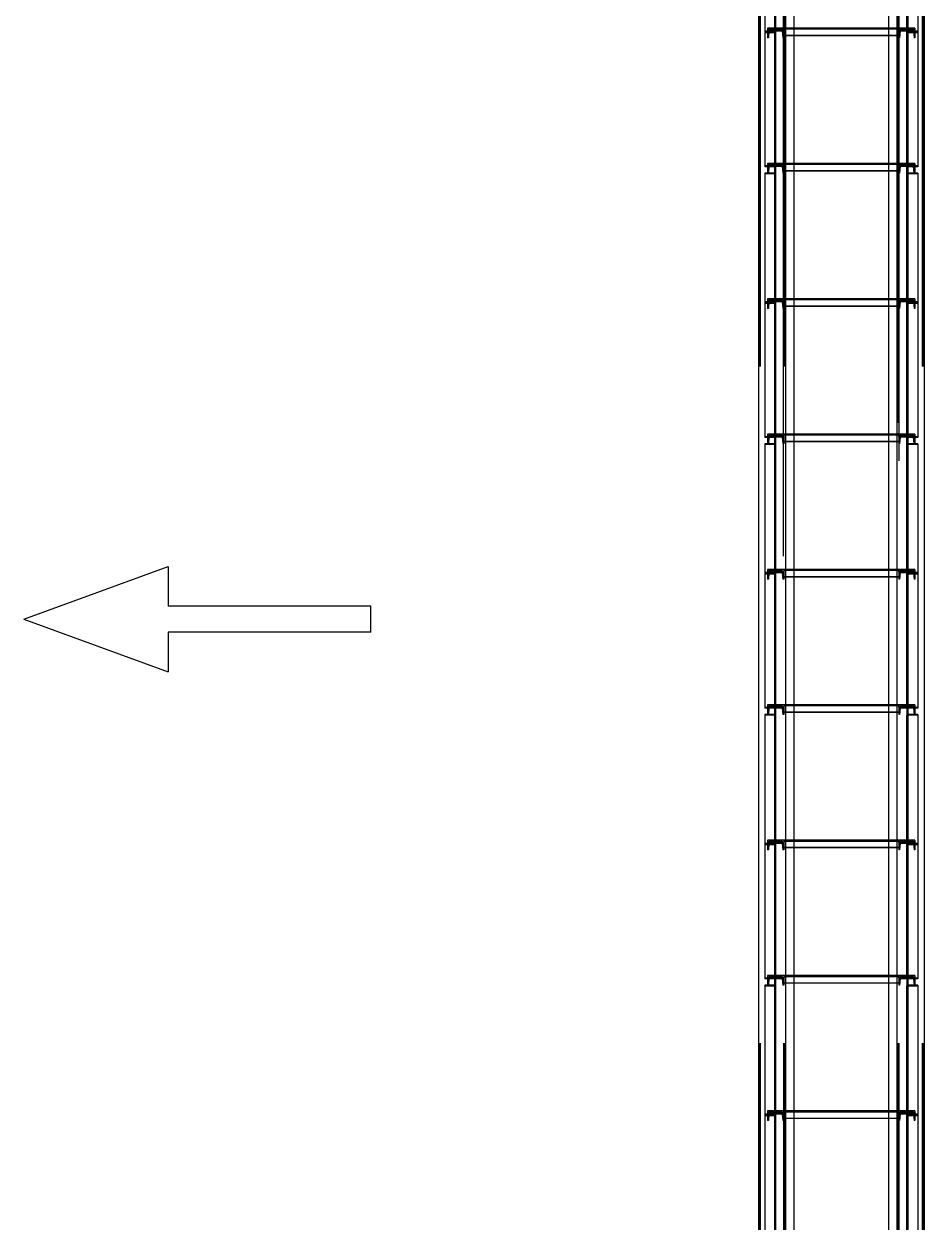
# Model space of a CAD drawing. Header units: millimetres. Extents: x 150209.93 to 150215.05, y 136675.65 to 136679.93.
# Drawn here: x 150210.6229 to 150210.7559, y 136677.5684 to 136677.7454 of the extents above; entities that cross this region are included whole.
import ezdxf

# ---------------------------------------------------------------- set-up
doc = ezdxf.new("R2010")
doc.units = ezdxf.units.MM
doc.header["$LTSCALE"] = 0.25
for name, pattern in [('XKITLINE00', [0]), ('XKITLINE02', [4, 2, -2]), ('XKITLINE03', [6, 3, -1, 1, -1])]:
    doc.linetypes.add(name, pattern=pattern)

# ---------------------------------------------------------------- blocks, each defined once
blk = doc.blocks.new('çatıı')
at = {"color": 116, "linetype": 'XKITLINE02', "true_color": 0x136734}
for p, q in [((9015.93, 10820.27), (9015.93, 9210.38)), ((9016.78, 10820.27), (9016.78, 9176.95)), ((9017.31, 10820.27), (9017.31, 9176.75)), ((9034.55, 10820.27), (9034.54, 9176.75)), ((9034.61, 10820.27), (9034.61, 9179.98)), ((9035.08, 10820.27), (9035.08, 9176.95)), ((9035.46, 10820.25), (9035.46, 9180)), ((9118.31, 10820.27), (9118.31, 9223.34)), ((9119.16, 10820.27), (9119.16, 9176.95)), ((9119.69, 10820.27), (9119.69, 9176.75)), ((9136.93, 10820.27), (9136.92, 9176.75)), ((9137.46, 10820.27), (9137.46, 9176.95)), ((9118.76, 10778.74), (9118.76, 9180)), ((9042.11, 10759.48), (9042.11, 9180.26)), ((9112.11, 10750.57), (9112.11, 9180.26)), ((9119.61, 10750.57), (9119.61, 9179.98)), ((9027.83, 10668.51), (9027.83, 10568)), ((9028.63, 10668.51), (9028.63, 10567.41)), ((9125.61, 10668.51), (9125.61, 10568.67)), ((9126.41, 10668.51), (9126.41, 10568)), ((9020.63, 10663.19), (9020.63, 10567.41)), ((9133.61, 10663.19), (9133.61, 10567.41)), ((9027.83, 10568), (9020.63, 10568)), ((9028.63, 10567.41), (9020.63, 10567.41)), ((9020.63, 10567.41), (9020.63, 10566.84)), ((9028.63, 10567.41), (9020.63, 10567.41)), ((9020.63, 10567.41), (9020.63, 10467.87)), ((9027.83, 10566.84), (9020.63, 10566.84)), ((9022.63, 10570.34), (9022.63, 10564.84)), ((9034.63, 10570.34), (9022.63, 10570.34)), ((9022.63, 10570.34), (9022.63, 10568.67)), ((9022.63, 10568.67), (9022.63, 10563.17)), ((9034.63, 10568.67), (9022.63, 10568.67)), ((9023.69, 10569.64), (9023.31, 10564.84)), ((9023.69, 10567.97), (9023.31, 10563.17)), ((9033.57, 10569.64), (9023.69, 10569.64)), ((9023.69, 10569.64), (9023.69, 10567.97)), ((9033.57, 10567.97), (9023.69, 10567.97)), ((9027.83, 10566.84), (9027.83, 10561.69)), ((9027.83, 10566.84), (9027.83, 10462.72)), ((9028.63, 10567.41), (9028.63, 10561.69)), ((9028.63, 10567.41), (9028.63, 10462.72)), ((9033.57, 10569.64), (9033.95, 10564.84)), ((9033.57, 10569.64), (9033.57, 10567.97)), ((9033.57, 10567.97), (9033.95, 10563.17)), ((9034.63, 10570.34), (9034.63, 10564.84)), ((9034.63, 10570.34), (9034.63, 10568.67)), ((9034.63, 10570.34), (9034.63, 10564.66)), ((9042.11, 10570.34), (9034.63, 10570.34)), ((9042.11, 10570.16), (9034.63, 10570.16)), ((9119.61, 10569.62), (9034.63, 10569.62)), ((9119.61, 10569.47), (9034.63, 10569.47)), ((9034.63, 10568.67), (9034.63, 10563.17)), ((9119.61, 10570.34), (9112.11, 10570.34)), ((9119.61, 10570.16), (9112.11, 10570.16)), ((9119.61, 10570.34), (9119.61, 10568.67)), ((9119.61, 10570.34), (9119.61, 10564.84)), ((9131.61, 10570.34), (9119.61, 10570.34)), ((9119.61, 10570.34), (9119.61, 10564.66)), ((9119.61, 10568.67), (9119.61, 10563.17)), ((9131.61, 10568.67), (9119.61, 10568.67)), ((9120.67, 10569.64), (9120.29, 10564.84)), ((9120.67, 10567.97), (9120.29, 10563.17)), ((9120.67, 10569.64), (9120.67, 10567.97)), ((9130.55, 10569.64), (9120.67, 10569.64)), ((9130.55, 10567.97), (9120.67, 10567.97)), ((9125.61, 10573.31), (9125.61, 10567.41)), ((9126.41, 10573.31), (9125.61, 10573.31)), ((9133.61, 10567.41), (9125.61, 10567.41)), ((9125.61, 10567.41), (9125.61, 10462.72)), ((9133.61, 10567.41), (9125.61, 10567.41)), ((9126.41, 10573.31), (9126.41, 10568)), ((9133.61, 10568), (9126.41, 10568)), ((9126.41, 10566.84), (9126.41, 10462.72)), ((9133.61, 10566.84), (9126.41, 10566.84)), ((9130.55, 10569.64), (9130.55, 10567.97)), ((9130.55, 10569.64), (9130.93, 10564.84)), ((9130.55, 10567.97), (9130.93, 10563.17)), ((9131.61, 10570.34), (9131.61, 10568.67)), ((9131.61, 10570.34), (9131.61, 10564.84)), ((9131.61, 10568.67), (9131.61, 10563.17)), ((9133.61, 10568), (9133.61, 10567.41)), ((9133.61, 10567.41), (9133.61, 10467.87)), ((9023.31, 10564.84), (9022.63, 10564.84)), ((9022.63, 10564.84), (9022.63, 10563.17)), ((9023.31, 10563.17), (9022.63, 10563.17)), ((9023.31, 10564.84), (9023.31, 10563.17)), ((9028.63, 10561.69), (9027.83, 10561.69)), ((9034.63, 10564.84), (9033.95, 10564.84)), ((9033.95, 10564.84), (9033.95, 10563.17)), ((9034.63, 10563.17), (9033.95, 10563.17)), ((9034.63, 10564.84), (9034.63, 10563.17)), ((9119.61, 10564.84), (9034.63, 10564.84)), ((9119.61, 10564.83), (9034.63, 10564.83)), ((9119.61, 10564.67), (9034.63, 10564.67)), ((9042.11, 10564.66), (9034.63, 10564.66)), ((9119.61, 10564.66), (9112.11, 10564.66)), ((9119.61, 10564.84), (9119.61, 10563.17)), ((9120.29, 10564.84), (9119.61, 10564.84)), ((9120.29, 10563.17), (9119.61, 10563.17)), ((9120.29, 10564.84), (9120.29, 10563.17)), ((9126.41, 10561.69), (9125.61, 10561.69)), ((9130.93, 10564.84), (9130.93, 10563.17)), ((9131.61, 10564.84), (9130.93, 10564.84)), ((9131.61, 10563.17), (9130.93, 10563.17)), ((9131.61, 10564.84), (9131.61, 10563.17)), ((9022.63, 10470.35), (9022.63, 10464.85)), ((9034.63, 10470.35), (9022.63, 10470.35)), ((9022.63, 10470.35), (9022.63, 10468.68)), ((9023.69, 10469.65), (9023.31, 10464.85)), ((9033.57, 10469.65), (9023.69, 10469.65)), ((9023.69, 10469.65), (9023.69, 10467.98)), ((9033.57, 10469.65), (9033.95, 10464.85)), ((9033.57, 10469.65), (9033.57, 10467.98)), ((9034.63, 10470.35), (9034.63, 10464.85)), ((9034.63, 10470.35), (9034.63, 10468.68)), ((9034.63, 10470.35), (9034.63, 10464.67)), ((9042.11, 10470.35), (9034.63, 10470.35)), ((9042.11, 10470.17), (9034.63, 10470.17)), ((9119.61, 10469.63), (9034.63, 10469.63)), ((9119.61, 10469.48), (9034.63, 10469.48)), ((9119.61, 10470.35), (9112.11, 10470.35)), ((9119.61, 10470.17), (9112.11, 10470.17)), ((9119.61, 10470.35), (9119.61, 10468.68)), ((9119.61, 10470.35), (9119.61, 10464.85)), ((9131.61, 10470.35), (9119.61, 10470.35)), ((9119.61, 10470.35), (9119.61, 10464.67)), ((9120.67, 10469.65), (9120.29, 10464.85)), ((9120.67, 10469.65), (9120.67, 10467.98)), ((9130.55, 10469.65), (9120.67, 10469.65)), ((9130.55, 10469.65), (9130.55, 10467.98)), ((9130.55, 10469.65), (9130.93, 10464.85)), ((9131.61, 10470.35), (9131.61, 10468.68)), ((9131.61, 10470.35), (9131.61, 10464.85)), ((9028.63, 10468.44), (9020.63, 10468.44)), ((9027.83, 10467.87), (9020.63, 10467.87)), ((9027.83, 10463.22), (9020.63, 10463.22)), ((9020.63, 10463.22), (9020.63, 10462.63)), ((9020.63, 10463.22), (9020.63, 10367.43)), ((9028.63, 10462.63), (9020.63, 10462.63)), ((9022.63, 10468.68), (9022.63, 10463.18)), ((9034.63, 10468.68), (9022.63, 10468.68)), ((9023.31, 10464.85), (9022.63, 10464.85)), ((9022.63, 10464.85), (9022.63, 10463.18)), ((9023.31, 10463.18), (9022.63, 10463.18)), ((9023.69, 10467.98), (9023.31, 10463.18)), ((9023.31, 10464.85), (9023.31, 10463.18)), ((9033.57, 10467.98), (9023.69, 10467.98)), ((9028.63, 10468.53), (9027.83, 10468.53)), ((9027.83, 10468.53), (9027.83, 10463.22)), ((9027.83, 10468.53), (9027.83, 10368.02)), ((9028.63, 10462.72), (9027.83, 10462.72)), ((9028.63, 10468.53), (9028.63, 10462.63)), ((9028.63, 10468.53), (9028.63, 10367.43)), ((9033.57, 10467.98), (9033.95, 10463.18)), ((9034.63, 10464.85), (9033.95, 10464.85)), ((9033.95, 10464.85), (9033.95, 10463.18)), ((9034.63, 10463.18), (9033.95, 10463.18)), ((9034.63, 10468.68), (9034.63, 10463.18)), ((9034.63, 10464.85), (9034.63, 10463.18)), ((9119.61, 10464.85), (9034.63, 10464.85)), ((9119.61, 10464.84), (9034.63, 10464.84)), ((9119.61, 10464.68), (9034.63, 10464.68)), ((9042.11, 10464.67), (9034.63, 10464.67)), ((9119.61, 10464.67), (9112.11, 10464.67)), ((9119.61, 10468.68), (9119.61, 10463.18)), ((9131.61, 10468.68), (9119.61, 10468.68)), ((9119.61, 10464.85), (9119.61, 10463.18)), ((9120.29, 10464.85), (9119.61, 10464.85)), ((9120.29, 10463.18), (9119.61, 10463.18)), ((9120.67, 10467.98), (9120.29, 10463.18)), ((9120.29, 10464.85), (9120.29, 10463.18)), ((9130.55, 10467.98), (9120.67, 10467.98)), ((9125.61, 10468.53), (9125.61, 10368.69)), ((9126.41, 10468.53), (9125.61, 10468.53)), ((9125.61, 10468.44), (9125.61, 10462.72)), ((9133.61, 10468.44), (9125.61, 10468.44)), ((9126.41, 10462.72), (9125.61, 10462.72)), ((9133.61, 10462.63), (9125.61, 10462.63)), ((9126.41, 10468.53), (9126.41, 10368.02)), ((9126.41, 10467.87), (9126.41, 10462.72)), ((9133.61, 10467.87), (9126.41, 10467.87)), ((9133.61, 10463.22), (9126.41, 10463.22)), ((9130.93, 10463.18), (9130.55, 10467.98)), ((9130.93, 10464.85), (9130.93, 10463.18)), ((9131.61, 10464.85), (9130.93, 10464.85)), ((9131.61, 10463.18), (9130.93, 10463.18)), ((9131.61, 10468.68), (9131.61, 10463.18)), ((9131.61, 10464.85), (9131.61, 10463.18)), ((9133.61, 10468.44), (9133.61, 10467.87)), ((9133.61, 10463.22), (9133.61, 10367.43)), ((9028.63, 10373.34), (9027.83, 10373.34)), ((9125.61, 10373.34), (9125.61, 10367.43)), ((9126.41, 10373.34), (9125.61, 10373.34)), ((9126.41, 10373.34), (9126.41, 10368.02)), ((9027.83, 10368.02), (9020.63, 10368.02)), ((9020.63, 10367.43), (9020.63, 10366.86)), ((9028.63, 10367.43), (9020.63, 10367.43)), ((9020.63, 10367.43), (9020.63, 10267.89)), ((9028.63, 10367.43), (9020.63, 10367.43)), ((9027.83, 10366.86), (9020.63, 10366.86)), ((9022.63, 10370.36), (9022.63, 10364.86)), ((9034.63, 10370.36), (9022.63, 10370.36)), ((9022.63, 10370.36), (9022.63, 10368.69)), ((9022.63, 10368.69), (9022.63, 10363.19)), ((9034.63, 10368.69), (9022.63, 10368.69)), ((9023.31, 10364.86), (9022.63, 10364.86)), ((9022.63, 10364.86), (9022.63, 10363.19)), ((9023.31, 10363.19), (9022.63, 10363.19)), ((9023.69, 10369.66), (9023.31, 10364.86)), ((9023.69, 10367.99), (9023.31, 10363.19)), ((9023.31, 10364.86), (9023.31, 10363.19)), ((9033.57, 10369.66), (9023.69, 10369.66)), ((9023.69, 10369.66), (9023.69, 10367.99)), ((9033.57, 10367.99), (9023.69, 10367.99)), ((9027.83, 10366.86), (9027.83, 10361.71)), ((9027.83, 10366.86), (9027.83, 10262.74)), ((9028.63, 10367.43), (9028.63, 10361.71)), ((9028.63, 10367.43), (9028.63, 10262.74)), ((9033.57, 10369.66), (9033.95, 10364.86)), ((9033.57, 10369.66), (9033.57, 10367.99)), ((9033.57, 10367.99), (9033.95, 10363.19)), ((9034.63, 10364.86), (9033.95, 10364.86)), ((9033.95, 10364.86), (9033.95, 10363.19)), ((9034.63, 10363.19), (9033.95, 10363.19)), ((9034.63, 10370.36), (9034.63, 10364.68)), ((9042.11, 10370.36), (9034.63, 10370.36)), ((9034.63, 10370.36), (9034.63, 10364.86)), ((9034.63, 10370.36), (9034.63, 10368.69)), ((9042.11, 10370.18), (9034.63, 10370.18)), ((9119.61, 10369.64), (9034.63, 10369.64)), ((9119.61, 10369.5), (9034.63, 10369.5)), ((9034.63, 10368.69), (9034.63, 10363.19)), ((9119.61, 10364.86), (9034.63, 10364.86)), ((9034.63, 10364.86), (9034.63, 10363.19)), ((9119.61, 10364.85), (9034.63, 10364.85)), ((9119.61, 10364.69), (9034.63, 10364.69)), ((9042.11, 10364.68), (9034.63, 10364.68)), ((9119.61, 10370.36), (9112.11, 10370.36)), ((9119.61, 10370.18), (9112.11, 10370.18)), ((9119.61, 10364.68), (9112.11, 10364.68)), ((9119.61, 10370.36), (9119.61, 10368.69)), ((9119.61, 10370.36), (9119.61, 10364.86)), ((9131.61, 10370.36), (9119.61, 10370.36)), ((9119.61, 10370.36), (9119.61, 10364.68)), ((9119.61, 10368.69), (9119.61, 10363.19)), ((9131.61, 10368.69), (9119.61, 10368.69)), ((9119.61, 10364.86), (9119.61, 10363.19)), ((9120.29, 10364.86), (9119.61, 10364.86)), ((9120.29, 10363.19), (9119.61, 10363.19)), ((9120.67, 10369.66), (9120.29, 10364.86)), ((9120.67, 10367.99), (9120.29, 10363.19)), ((9120.29, 10364.86), (9120.29, 10363.19)), ((9120.67, 10369.66), (9120.67, 10367.99)), ((9130.55, 10369.66), (9120.67, 10369.66)), ((9130.55, 10367.99), (9120.67, 10367.99)), ((9133.61, 10367.43), (9125.61, 10367.43)), ((9125.61, 10367.43), (9125.61, 10262.74)), ((9133.61, 10367.43), (9125.61, 10367.43)), ((9133.61, 10368.02), (9126.41, 10368.02)), ((9126.41, 10366.86), (9126.41, 10262.74)), ((9133.61, 10366.86), (9126.41, 10366.86)), ((9130.55, 10369.66), (9130.55, 10367.99)), ((9130.55, 10369.66), (9130.93, 10364.86)), ((9130.55, 10367.99), (9130.93, 10363.19)), ((9130.93, 10364.86), (9130.93, 10363.19)), ((9131.61, 10364.86), (9130.93, 10364.86)), ((9131.61, 10363.19), (9130.93, 10363.19)), ((9131.61, 10370.36), (9131.61, 10368.69)), ((9131.61, 10370.36), (9131.61, 10364.86)), ((9131.61, 10368.69), (9131.61, 10363.19)), ((9131.61, 10364.86), (9131.61, 10363.19)), ((9133.61, 10368.02), (9133.61, 10367.43)), ((9133.61, 10367.43), (9133.61, 10267.89)), ((9028.63, 10361.71), (9027.83, 10361.71)), ((9126.41, 10361.71), (9125.61, 10361.71)), ((9028.63, 10268.46), (9020.63, 10268.46)), ((9027.83, 10267.89), (9020.63, 10267.89)), ((9022.63, 10270.37), (9022.63, 10264.87)), ((9034.63, 10270.37), (9022.63, 10270.37)), ((9022.63, 10270.37), (9022.63, 10268.7)), ((9022.63, 10268.7), (9022.63, 10263.2)), ((9034.63, 10268.7), (9022.63, 10268.7)), ((9023.69, 10269.67), (9023.31, 10264.87)), ((9023.69, 10268), (9023.31, 10263.2)), ((9033.57, 10269.67), (9023.69, 10269.67)), ((9023.69, 10269.67), (9023.69, 10268)), ((9033.57, 10268), (9023.69, 10268)), ((9028.63, 10268.55), (9027.83, 10268.55)), ((9027.83, 10268.55), (9027.83, 10263.24)), ((9027.83, 10268.55), (9027.83, 10168.04)), ((9028.63, 10268.55), (9028.63, 10262.65)), ((9028.63, 10268.55), (9028.63, 10167.45)), ((9033.57, 10269.67), (9033.95, 10264.87)), ((9033.57, 10269.67), (9033.57, 10268)), ((9033.57, 10268), (9033.95, 10263.2)), ((9034.63, 10270.37), (9034.63, 10264.87)), ((9034.63, 10270.37), (9034.63, 10268.7)), ((9034.63, 10270.37), (9034.63, 10264.69)), ((9042.11, 10270.37), (9034.63, 10270.37)), ((9042.11, 10270.19), (9034.63, 10270.19)), ((9119.61, 10269.65), (9034.63, 10269.65)), ((9119.61, 10269.51), (9034.63, 10269.51)), ((9034.63, 10268.7), (9034.63, 10263.2)), ((9119.61, 10270.37), (9112.11, 10270.37)), ((9119.61, 10270.19), (9112.11, 10270.19)), ((9119.61, 10270.37), (9119.61, 10268.7)), ((9119.61, 10270.37), (9119.61, 10264.87)), ((9131.61, 10270.37), (9119.61, 10270.37)), ((9119.61, 10270.37), (9119.61, 10264.69)), ((9119.61, 10268.7), (9119.61, 10263.2)), ((9131.61, 10268.7), (9119.61, 10268.7)), ((9120.67, 10269.67), (9120.29, 10264.87)), ((9120.67, 10268), (9120.29, 10263.2)), ((9120.67, 10269.67), (9120.67, 10268)), ((9130.55, 10269.67), (9120.67, 10269.67)), ((9130.55, 10268), (9120.67, 10268)), ((9125.61, 10268.55), (9125.61, 10168.71)), ((9126.41, 10268.55), (9125.61, 10268.55)), ((9125.61, 10268.46), (9125.61, 10262.74)), ((9133.61, 10268.46), (9125.61, 10268.46)), ((9126.41, 10268.55), (9126.41, 10168.04)), ((9126.41, 10267.89), (9126.41, 10262.74)), ((9133.61, 10267.89), (9126.41, 10267.89)), ((9130.55, 10269.67), (9130.55, 10268)), ((9130.55, 10269.67), (9130.93, 10264.87)), ((9130.93, 10263.2), (9130.55, 10268)), ((9131.61, 10270.37), (9131.61, 10268.7)), ((9131.61, 10270.37), (9131.61, 10264.87)), ((9131.61, 10268.7), (9131.61, 10263.2)), ((9133.61, 10268.46), (9133.61, 10267.89)), ((9027.83, 10263.24), (9020.63, 10263.24)), ((9020.63, 10263.24), (9020.63, 10262.65)), ((9020.63, 10263.24), (9020.63, 10167.45)), ((9028.63, 10262.65), (9020.63, 10262.65)), ((9023.31, 10264.87), (9022.63, 10264.87)), ((9022.63, 10264.87), (9022.63, 10263.2)), ((9023.31, 10263.2), (9022.63, 10263.2)), ((9023.31, 10264.87), (9023.31, 10263.2)), ((9028.63, 10262.74), (9027.83, 10262.74)), ((9034.63, 10264.87), (9033.95, 10264.87)), ((9033.95, 10264.87), (9033.95, 10263.2)), ((9034.63, 10263.2), (9033.95, 10263.2)), ((9034.63, 10264.87), (9034.63, 10263.2)), ((9119.61, 10264.87), (9034.63, 10264.87)), ((9119.61, 10264.86), (9034.63, 10264.86)), ((9119.61, 10264.7), (9034.63, 10264.7)), ((9042.11, 10264.69), (9034.63, 10264.69)), ((9119.61, 10264.69), (9112.11, 10264.69)), ((9119.61, 10264.87), (9119.61, 10263.2)), ((9120.29, 10264.87), (9119.61, 10264.87)), ((9120.29, 10263.2), (9119.61, 10263.2)), ((9120.29, 10264.87), (9120.29, 10263.2)), ((9126.41, 10262.74), (9125.61, 10262.74)), ((9133.61, 10262.65), (9125.61, 10262.65)), ((9133.61, 10263.24), (9126.41, 10263.24)), ((9130.93, 10264.87), (9130.93, 10263.2)), ((9131.61, 10264.87), (9130.93, 10264.87)), ((9131.61, 10263.2), (9130.93, 10263.2)), ((9131.61, 10264.87), (9131.61, 10263.2)), ((9133.61, 10263.24), (9133.61, 10167.45)), ((9022.63, 10170.38), (9022.63, 10164.88)), ((9034.63, 10170.38), (9022.63, 10170.38)), ((9022.63, 10170.38), (9022.63, 10168.71)), ((9022.63, 10168.71), (9022.63, 10163.21)), ((9034.63, 10168.71), (9022.63, 10168.71)), ((9023.69, 10169.68), (9023.31, 10164.88)), ((9033.57, 10169.68), (9023.69, 10169.68)), ((9023.69, 10169.68), (9023.69, 10168.01)), ((9028.63, 10173.36), (9027.83, 10173.36)), ((9033.57, 10169.68), (9033.95, 10164.88)), ((9033.57, 10169.68), (9033.57, 10168.01)), ((9034.63, 10170.38), (9034.63, 10164.88)), ((9034.63, 10170.38), (9034.63, 10168.71)), ((9034.63, 10170.38), (9034.63, 10164.7)), ((9042.11, 10170.38), (9034.63, 10170.38)), ((9042.11, 10170.2), (9034.63, 10170.2)), ((9119.61, 10169.66), (9034.63, 10169.66)), ((9119.61, 10169.52), (9034.63, 10169.52)), ((9034.63, 10168.71), (9034.63, 10163.21)), ((9119.61, 10170.38), (9112.11, 10170.38)), ((9119.61, 10170.2), (9112.11, 10170.2)), ((9119.61, 10170.38), (9119.61, 10168.71)), ((9119.61, 10170.38), (9119.61, 10164.88)), ((9131.61, 10170.38), (9119.61, 10170.38)), ((9119.61, 10170.38), (9119.61, 10164.7)), ((9119.61, 10168.71), (9119.61, 10163.21)), ((9131.61, 10168.71), (9119.61, 10168.71)), ((9120.67, 10169.68), (9120.29, 10164.88)), ((9120.67, 10169.68), (9120.67, 10168.01)), ((9130.55, 10169.68), (9120.67, 10169.68)), ((9125.61, 10173.36), (9125.61, 10167.45)), ((9126.41, 10173.36), (9125.61, 10173.36)), ((9126.41, 10173.36), (9126.41, 10168.04)), ((9130.55, 10169.68), (9130.55, 10168.01)), ((9130.55, 10169.68), (9130.93, 10164.88)), ((9131.61, 10170.38), (9131.61, 10168.71)), ((9131.61, 10170.38), (9131.61, 10164.88)), ((9131.61, 10168.71), (9131.61, 10163.21)), ((9027.83, 10168.04), (9020.63, 10168.04)), ((9028.63, 10167.45), (9020.63, 10167.45)), ((9020.63, 10167.45), (9020.63, 10166.88)), ((9028.63, 10167.45), (9020.63, 10167.45)), ((9020.63, 10167.45), (9020.63, 10067.91)), ((9027.83, 10166.88), (9020.63, 10166.88)), ((9023.31, 10164.88), (9022.63, 10164.88)), ((9022.63, 10164.88), (9022.63, 10163.21)), ((9023.31, 10163.21), (9022.63, 10163.21)), ((9023.69, 10168.01), (9023.31, 10163.21)), ((9023.31, 10164.88), (9023.31, 10163.21)), ((9033.57, 10168.01), (9023.69, 10168.01)), ((9027.83, 10166.88), (9027.83, 10161.73)), ((9027.83, 10166.88), (9027.83, 10062.76)), ((9028.63, 10161.73), (9027.83, 10161.73)), ((9028.63, 10167.45), (9028.63, 10161.73)), ((9028.63, 10167.45), (9028.63, 10062.76)), ((9033.57, 10168.01), (9033.95, 10163.21)), ((9034.63, 10164.88), (9033.95, 10164.88)), ((9033.95, 10164.88), (9033.95, 10163.21)), ((9034.63, 10163.21), (9033.95, 10163.21)), ((9034.63, 10164.88), (9034.63, 10163.21)), ((9119.61, 10164.88), (9034.63, 10164.88)), ((9119.61, 10164.87), (9034.63, 10164.87)), ((9119.61, 10164.71), (9034.63, 10164.71)), ((9042.11, 10164.7), (9034.63, 10164.7)), ((9119.61, 10164.7), (9112.11, 10164.7)), ((9119.61, 10164.88), (9119.61, 10163.21)), ((9120.29, 10164.88), (9119.61, 10164.88)), ((9120.29, 10163.21), (9119.61, 10163.21)), ((9120.67, 10168.01), (9120.29, 10163.21)), ((9120.29, 10164.88), (9120.29, 10163.21)), ((9130.55, 10168.01), (9120.67, 10168.01)), ((9133.61, 10167.45), (9125.61, 10167.45)), ((9125.61, 10167.45), (9125.61, 10062.76)), ((9133.61, 10167.45), (9125.61, 10167.45)), ((9126.41, 10161.73), (9125.61, 10161.73)), ((9133.61, 10168.04), (9126.41, 10168.04)), ((9126.41, 10166.88), (9126.41, 10062.76)), ((9133.61, 10166.88), (9126.41, 10166.88)), ((9130.55, 10168.01), (9130.93, 10163.21)), ((9130.93, 10164.88), (9130.93, 10163.21)), ((9131.61, 10164.88), (9130.93, 10164.88)), ((9131.61, 10163.21), (9130.93, 10163.21)), ((9131.61, 10164.88), (9131.61, 10163.21)), ((9133.61, 10168.04), (9133.61, 10167.45)), ((9133.61, 10167.45), (9133.61, 10067.91)), ((9028.63, 10068.48), (9020.63, 10068.48)), ((9027.83, 10067.91), (9020.63, 10067.91)), ((9027.83, 10063.26), (9020.63, 10063.26)), ((9020.63, 10063.26), (9020.63, 10062.67)), ((9020.63, 10063.26), (9020.63, 9967.47)), ((9028.63, 10062.67), (9020.63, 10062.67)), ((9022.63, 10070.39), (9022.63, 10064.89)), ((9034.63, 10070.39), (9022.63, 10070.39)), ((9022.63, 10070.39), (9022.63, 10068.72)), ((9022.63, 10068.72), (9022.63, 10063.22)), ((9034.63, 10068.72), (9022.63, 10068.72)), ((9023.31, 10064.89), (9022.63, 10064.89)), ((9022.63, 10064.89), (9022.63, 10063.22)), ((9023.31, 10063.22), (9022.63, 10063.22)), ((9023.69, 10069.69), (9023.31, 10064.89)), ((9023.69, 10068.02), (9023.31, 10063.22)), ((9023.31, 10064.89), (9023.31, 10063.22)), ((9033.57, 10069.69), (9023.69, 10069.69)), ((9023.69, 10069.69), (9023.69, 10068.02)), ((9033.57, 10068.02), (9023.69, 10068.02)), ((9028.63, 10068.58), (9027.83, 10068.58)), ((9027.83, 10068.58), (9027.83, 10063.26)), ((9027.83, 10068.58), (9027.83, 9968.06)), ((9028.63, 10062.76), (9027.83, 10062.76)), ((9028.63, 10068.58), (9028.63, 10062.67)), ((9028.63, 10068.58), (9028.63, 9967.47)), ((9033.57, 10069.69), (9033.95, 10064.89)), ((9033.57, 10069.69), (9033.57, 10068.02)), ((9033.57, 10068.02), (9033.95, 10063.22)), ((9034.63, 10064.89), (9033.95, 10064.89)), ((9033.95, 10064.89), (9033.95, 10063.22)), ((9034.63, 10063.22), (9033.95, 10063.22)), ((9034.63, 10070.39), (9034.63, 10064.89)), ((9034.63, 10070.39), (9034.63, 10068.72)), ((9034.63, 10070.39), (9034.63, 10064.71)), ((9042.11, 10070.39), (9034.63, 10070.39)), ((9042.11, 10070.21), (9034.63, 10070.21)), ((9119.61, 10069.68), (9034.63, 10069.68)), ((9119.61, 10069.53), (9034.63, 10069.53)), ((9034.63, 10068.72), (9034.63, 10063.22)), ((9034.63, 10064.89), (9034.63, 10063.22)), ((9119.61, 10064.89), (9034.63, 10064.89)), ((9119.61, 10064.88), (9034.63, 10064.88)), ((9119.61, 10064.72), (9034.63, 10064.72)), ((9042.11, 10064.71), (9034.63, 10064.71)), ((9119.61, 10070.39), (9112.11, 10070.39)), ((9119.61, 10070.21), (9112.11, 10070.21)), ((9119.61, 10064.71), (9112.11, 10064.71)), ((9119.61, 10070.39), (9119.61, 10068.72)), ((9119.61, 10070.39), (9119.61, 10064.89)), ((9131.61, 10070.39), (9119.61, 10070.39)), ((9119.61, 10070.39), (9119.61, 10064.71)), ((9119.61, 10068.72), (9119.61, 10063.22)), ((9131.61, 10068.72), (9119.61, 10068.72)), ((9119.61, 10064.89), (9119.61, 10063.22)), ((9120.29, 10064.89), (9119.61, 10064.89)), ((9120.29, 10063.22), (9119.61, 10063.22)), ((9120.67, 10069.69), (9120.29, 10064.89)), ((9120.67, 10068.02), (9120.29, 10063.22)), ((9120.29, 10064.89), (9120.29, 10063.22)), ((9120.67, 10069.69), (9120.67, 10068.02)), ((9130.55, 10069.69), (9120.67, 10069.69)), ((9130.55, 10068.02), (9120.67, 10068.02)), ((9125.61, 10068.58), (9125.61, 9968.73)), ((9126.41, 10068.58), (9125.61, 10068.58)), ((9125.61, 10068.48), (9125.61, 10062.76)), ((9133.61, 10068.48), (9125.61, 10068.48)), ((9126.41, 10062.76), (9125.61, 10062.76)), ((9133.61, 10062.67), (9125.61, 10062.67)), ((9126.41, 10068.58), (9126.41, 9968.06)), ((9126.41, 10067.91), (9126.41, 10062.76)), ((9133.61, 10067.91), (9126.41, 10067.91)), ((9133.61, 10063.26), (9126.41, 10063.26)), ((9130.55, 10069.69), (9130.55, 10068.02)), ((9130.55, 10069.69), (9130.93, 10064.89)), ((9130.55, 10068.02), (9130.93, 10063.22)), ((9130.93, 10064.89), (9130.93, 10063.22)), ((9131.61, 10064.89), (9130.93, 10064.89)), ((9131.61, 10063.22), (9130.93, 10063.22)), ((9131.61, 10070.39), (9131.61, 10068.72)), ((9131.61, 10070.39), (9131.61, 10064.89)), ((9131.61, 10068.72), (9131.61, 10063.22)), ((9131.61, 10064.89), (9131.61, 10063.22)), ((9133.61, 10068.48), (9133.61, 10067.91)), ((9133.61, 10063.26), (9133.61, 9967.47)), ((9027.83, 9968.06), (9020.63, 9968.06)), ((9028.63, 9967.47), (9020.63, 9967.47)), ((9020.63, 9967.47), (9020.63, 9966.9)), ((9028.63, 9967.47), (9020.63, 9967.47)), ((9020.63, 9967.47), (9020.63, 9867.93)), ((9027.83, 9966.9), (9020.63, 9966.9)), ((9022.63, 9970.4), (9022.63, 9964.9)), ((9034.63, 9970.4), (9022.63, 9970.4)), ((9022.63, 9970.4), (9022.63, 9968.74)), ((9022.63, 9968.74), (9022.63, 9963.24)), ((9034.63, 9968.74), (9022.63, 9968.74)), ((9023.31, 9964.9), (9022.63, 9964.9)), ((9022.63, 9964.9), (9022.63, 9963.24)), ((9023.69, 9969.7), (9023.31, 9964.9)), ((9023.69, 9968.04), (9023.31, 9963.24)), ((9023.31, 9964.9), (9023.31, 9963.24)), ((9033.57, 9969.7), (9023.69, 9969.7)), ((9023.69, 9969.7), (9023.69, 9968.04)), ((9033.57, 9968.04), (9023.69, 9968.04)), ((9028.63, 9973.38), (9027.83, 9973.38)), ((9027.83, 9966.9), (9027.83, 9961.75)), ((9027.83, 9966.9), (9027.83, 9862.78)), ((9028.63, 9967.47), (9028.63, 9961.75)), ((9028.63, 9967.47), (9028.63, 9862.78)), ((9033.57, 9969.7), (9033.95, 9964.9)), ((9033.57, 9969.7), (9033.57, 9968.04)), ((9033.57, 9968.04), (9033.95, 9963.24)), ((9034.63, 9964.9), (9033.95, 9964.9)), ((9033.95, 9964.9), (9033.95, 9963.24)), ((9034.63, 9970.4), (9034.63, 9964.9)), ((9034.63, 9970.4), (9034.63, 9968.74)), ((9034.63, 9970.4), (9034.63, 9964.72)), ((9042.11, 9970.4), (9034.63, 9970.4)), ((9042.11, 9970.22), (9034.63, 9970.22)), ((9119.61, 9969.69), (9034.63, 9969.69)), ((9119.61, 9969.54), (9034.63, 9969.54)), ((9034.63, 9968.74), (9034.63, 9963.24)), ((9034.63, 9964.9), (9034.63, 9963.24)), ((9119.61, 9964.9), (9034.63, 9964.9)), ((9119.61, 9964.89), (9034.63, 9964.89)), ((9119.61, 9970.4), (9112.11, 9970.4)), ((9119.61, 9970.22), (9112.11, 9970.22)), ((9119.61, 9970.4), (9119.61, 9968.73)), ((9119.61, 9970.4), (9119.61, 9964.9)), ((9131.61, 9970.4), (9119.61, 9970.4)), ((9119.61, 9970.4), (9119.61, 9964.72)), ((9119.61, 9968.73), (9119.61, 9963.24)), ((9131.61, 9968.73), (9119.61, 9968.73)), ((9119.61, 9964.9), (9119.61, 9963.24)), ((9120.29, 9964.9), (9119.61, 9964.9)), ((9120.67, 9969.7), (9120.29, 9964.9)), ((9120.67, 9968.04), (9120.29, 9963.24)), ((9120.29, 9964.9), (9120.29, 9963.24)), ((9120.67, 9969.7), (9120.67, 9968.04)), ((9130.55, 9969.7), (9120.67, 9969.7)), ((9130.55, 9968.04), (9120.67, 9968.04)), ((9125.61, 9973.38), (9125.61, 9967.47)), ((9126.41, 9973.38), (9125.61, 9973.38)), ((9133.61, 9967.47), (9125.61, 9967.47)), ((9125.61, 9967.47), (9125.61, 9862.78)), ((9133.61, 9967.47), (9125.61, 9967.47)), ((9126.41, 9973.38), (9126.41, 9968.06)), ((9133.61, 9968.06), (9126.41, 9968.06)), ((9126.41, 9966.9), (9126.41, 9862.78)), ((9133.61, 9966.9), (9126.41, 9966.9)), ((9130.55, 9969.7), (9130.55, 9968.04)), ((9130.55, 9969.7), (9130.93, 9964.9)), ((9130.55, 9968.04), (9130.93, 9963.24)), ((9130.93, 9964.9), (9130.93, 9963.24)), ((9131.61, 9964.9), (9130.93, 9964.9)), ((9131.61, 9970.4), (9131.61, 9968.73)), ((9131.61, 9970.4), (9131.61, 9964.9)), ((9131.61, 9968.73), (9131.61, 9963.24)), ((9131.61, 9964.9), (9131.61, 9963.24)), ((9133.61, 9968.06), (9133.61, 9967.47)), ((9133.61, 9967.47), (9133.61, 9867.93)), ((9023.31, 9963.24), (9022.63, 9963.24)), ((9028.63, 9961.75), (9027.83, 9961.75)), ((9034.63, 9963.24), (9033.95, 9963.24)), ((9119.61, 9964.73), (9034.63, 9964.73)), ((9042.11, 9964.72), (9034.63, 9964.72)), ((9119.61, 9964.72), (9112.11, 9964.72)), ((9120.29, 9963.24), (9119.61, 9963.24)), ((9126.41, 9961.75), (9125.61, 9961.75)), ((9131.61, 9963.24), (9130.93, 9963.24)), ((9028.63, 9868.51), (9020.63, 9868.51)), ((9027.83, 9867.93), (9020.63, 9867.93)), ((9022.63, 9870.41), (9022.63, 9864.91)), ((9034.63, 9870.41), (9022.63, 9870.41)), ((9022.63, 9870.41), (9022.63, 9868.75)), ((9022.63, 9868.75), (9022.63, 9863.25)), ((9034.63, 9868.75), (9022.63, 9868.75)), ((9023.69, 9869.71), (9023.31, 9864.91)), ((9023.69, 9868.05), (9023.31, 9863.25)), ((9033.57, 9869.71), (9023.69, 9869.71)), ((9023.69, 9869.71), (9023.69, 9868.05)), ((9033.57, 9868.05), (9023.69, 9868.05)), ((9028.63, 9868.6), (9027.83, 9868.6)), ((9027.83, 9868.6), (9027.83, 9863.28)), ((9027.83, 9868.6), (9027.83, 9768.09)), ((9028.63, 9868.6), (9028.63, 9862.69)), ((9028.63, 9868.6), (9028.63, 9767.5)), ((9033.57, 9869.71), (9033.95, 9864.91)), ((9033.57, 9869.71), (9033.57, 9868.05)), ((9033.57, 9868.05), (9033.95, 9863.25)), ((9034.63, 9870.41), (9034.63, 9864.91)), ((9034.63, 9870.41), (9034.63, 9868.75)), ((9034.63, 9870.41), (9034.63, 9864.74)), ((9042.11, 9870.41), (9034.63, 9870.41)), ((9042.11, 9870.23), (9034.63, 9870.23)), ((9119.61, 9869.7), (9034.63, 9869.7)), ((9119.61, 9869.55), (9034.63, 9869.55)), ((9034.63, 9868.75), (9034.63, 9863.25)), ((9119.61, 9870.41), (9112.11, 9870.41)), ((9119.61, 9870.23), (9112.11, 9870.23)), ((9119.61, 9870.41), (9119.61, 9868.75)), ((9119.61, 9870.41), (9119.61, 9864.91)), ((9131.61, 9870.41), (9119.61, 9870.41)), ((9119.61, 9870.41), (9119.61, 9864.74)), ((9119.61, 9868.75), (9119.61, 9863.25)), ((9131.61, 9868.75), (9119.61, 9868.75)), ((9120.67, 9869.71), (9120.29, 9864.91)), ((9120.67, 9868.05), (9120.29, 9863.25)), ((9120.67, 9869.71), (9120.67, 9868.05)), ((9130.55, 9869.71), (9120.67, 9869.71)), ((9130.55, 9868.05), (9120.67, 9868.05)), ((9125.61, 9868.6), (9125.61, 9768.76)), ((9126.41, 9868.6), (9125.61, 9868.6)), ((9125.61, 9868.51), (9125.61, 9862.78)), ((9133.61, 9868.51), (9125.61, 9868.51)), ((9126.41, 9868.6), (9126.41, 9768.09)), ((9126.41, 9867.93), (9126.41, 9862.78)), ((9133.61, 9867.93), (9126.41, 9867.93)), ((9130.55, 9869.71), (9130.55, 9868.05)), ((9130.55, 9869.71), (9130.93, 9864.91)), ((9130.55, 9868.05), (9130.93, 9863.25)), ((9131.61, 9870.41), (9131.61, 9868.75)), ((9131.61, 9870.41), (9131.61, 9864.91)), ((9131.61, 9868.75), (9131.61, 9863.25)), ((9133.61, 9868.51), (9133.61, 9867.93)), ((9027.83, 9863.28), (9020.63, 9863.28)), ((9020.63, 9863.28), (9020.63, 9862.69)), ((9020.63, 9863.28), (9020.63, 9767.5)), ((9028.63, 9862.69), (9020.63, 9862.69)), ((9023.31, 9864.91), (9022.63, 9864.91)), ((9022.63, 9864.91), (9022.63, 9863.25)), ((9023.31, 9863.25), (9022.63, 9863.25)), ((9023.31, 9864.91), (9023.31, 9863.25)), ((9028.63, 9862.78), (9027.83, 9862.78)), ((9034.63, 9864.91), (9033.95, 9864.91)), ((9033.95, 9864.91), (9033.95, 9863.25)), ((9034.63, 9863.25), (9033.95, 9863.25)), ((9034.63, 9864.91), (9034.63, 9863.25)), ((9119.61, 9864.91), (9034.63, 9864.91)), ((9119.61, 9864.9), (9034.63, 9864.9)), ((9119.61, 9864.75), (9034.63, 9864.75)), ((9042.11, 9864.74), (9034.63, 9864.74)), ((9119.61, 9864.74), (9112.11, 9864.74)), ((9119.61, 9864.91), (9119.61, 9863.25)), ((9120.29, 9864.91), (9119.61, 9864.91)), ((9120.29, 9863.25), (9119.61, 9863.25)), ((9120.29, 9864.91), (9120.29, 9863.25)), ((9126.41, 9862.78), (9125.61, 9862.78)), ((9133.61, 9862.69), (9125.61, 9862.69)), ((9133.61, 9863.28), (9126.41, 9863.28)), ((9130.93, 9864.91), (9130.93, 9863.25)), ((9131.61, 9864.91), (9130.93, 9864.91)), ((9131.61, 9863.25), (9130.93, 9863.25)), ((9131.61, 9864.91), (9131.61, 9863.25)), ((9133.61, 9863.28), (9133.61, 9767.5)), ((9022.63, 9770.42), (9022.63, 9764.92)), ((9034.63, 9770.42), (9022.63, 9770.42)), ((9022.63, 9770.42), (9022.63, 9768.76)), ((9028.63, 9773.4), (9027.83, 9773.4)), ((9034.63, 9770.42), (9034.63, 9764.92)), ((9034.63, 9770.42), (9034.63, 9768.76)), ((9034.63, 9770.42), (9034.63, 9764.75)), ((9042.11, 9770.42), (9034.63, 9770.42)), ((9042.11, 9770.25), (9034.63, 9770.25)), ((9119.61, 9770.42), (9112.11, 9770.42)), ((9119.61, 9770.25), (9112.11, 9770.25)), ((9119.61, 9770.42), (9119.61, 9768.76)), ((9119.61, 9770.42), (9119.61, 9764.92)), ((9131.61, 9770.42), (9119.61, 9770.42)), ((9119.61, 9770.42), (9119.61, 9764.75)), ((9125.61, 9773.4), (9125.61, 9767.5)), ((9126.41, 9773.4), (9125.61, 9773.4)), ((9126.41, 9773.4), (9126.41, 9768.09)), ((9131.61, 9770.42), (9131.61, 9768.76)), ((9131.61, 9770.42), (9131.61, 9764.92)), ((9027.83, 9768.09), (9020.63, 9768.09)), ((9028.63, 9767.5), (9020.63, 9767.5)), ((9020.63, 9767.5), (9020.63, 9766.92)), ((9028.63, 9767.5), (9020.63, 9767.5)), ((9020.63, 9767.5), (9020.63, 9667.96)), ((9027.83, 9766.92), (9020.63, 9766.92)), ((9022.63, 9768.76), (9022.63, 9763.26)), ((9034.63, 9768.76), (9022.63, 9768.76)), ((9023.31, 9764.92), (9022.63, 9764.92)), ((9022.63, 9764.92), (9022.63, 9763.26)), ((9023.31, 9763.26), (9022.63, 9763.26)), ((9023.69, 9769.72), (9023.31, 9764.92)), ((9023.69, 9768.06), (9023.31, 9763.26)), ((9023.31, 9764.92), (9023.31, 9763.26)), ((9033.57, 9769.72), (9023.69, 9769.72)), ((9023.69, 9769.72), (9023.69, 9768.06)), ((9033.57, 9768.06), (9023.69, 9768.06)), ((9027.83, 9766.92), (9027.83, 9761.77)), ((9027.83, 9766.92), (9027.83, 9662.81)), ((9028.63, 9761.77), (9027.83, 9761.77)), ((9028.63, 9767.5), (9028.63, 9761.77)), ((9028.63, 9767.5), (9028.63, 9662.81)), ((9033.57, 9769.72), (9033.95, 9764.92)), ((9033.57, 9769.72), (9033.57, 9768.06)), ((9033.57, 9768.06), (9033.95, 9763.26)), ((9034.63, 9764.92), (9033.95, 9764.92)), ((9033.95, 9764.92), (9033.95, 9763.26)), ((9034.63, 9763.26), (9033.95, 9763.26)), ((9119.61, 9769.71), (9034.63, 9769.71)), ((9119.61, 9769.56), (9034.63, 9769.56)), ((9034.63, 9768.76), (9034.63, 9763.26)), ((9034.63, 9764.92), (9034.63, 9763.26)), ((9119.61, 9764.92), (9034.63, 9764.92)), ((9119.61, 9764.91), (9034.63, 9764.91)), ((9119.61, 9764.76), (9034.63, 9764.76)), ((9042.11, 9764.75), (9034.63, 9764.75)), ((9119.61, 9764.75), (9112.11, 9764.75)), ((9119.61, 9768.76), (9119.61, 9763.26)), ((9131.61, 9768.76), (9119.61, 9768.76)), ((9119.61, 9764.92), (9119.61, 9763.26)), ((9120.29, 9764.92), (9119.61, 9764.92)), ((9120.29, 9763.26), (9119.61, 9763.26)), ((9120.67, 9769.72), (9120.29, 9764.92)), ((9120.67, 9768.06), (9120.29, 9763.26)), ((9120.29, 9764.92), (9120.29, 9763.26)), ((9120.67, 9769.72), (9120.67, 9768.06)), ((9130.55, 9769.72), (9120.67, 9769.72)), ((9130.55, 9768.06), (9120.67, 9768.06)), ((9133.61, 9767.5), (9125.61, 9767.5)), ((9125.61, 9767.5), (9125.61, 9662.81)), ((9133.61, 9767.5), (9125.61, 9767.5)), ((9126.41, 9761.77), (9125.61, 9761.77)), ((9133.61, 9768.09), (9126.41, 9768.09)), ((9126.41, 9766.92), (9126.41, 9662.81)), ((9133.61, 9766.92), (9126.41, 9766.92)), ((9130.55, 9769.72), (9130.55, 9768.06)), ((9130.55, 9769.72), (9130.93, 9764.92)), ((9130.55, 9768.06), (9130.93, 9763.26)), ((9130.93, 9764.92), (9130.93, 9763.26)), ((9131.61, 9764.92), (9130.93, 9764.92)), ((9131.61, 9763.26), (9130.93, 9763.26)), ((9131.61, 9768.76), (9131.61, 9763.26)), ((9131.61, 9764.92), (9131.61, 9763.26)), ((9133.61, 9768.09), (9133.61, 9767.5)), ((9133.61, 9767.5), (9133.61, 9667.96))]:
    blk.add_line(p, q, dxfattribs=at)
at = {"color": 1, "linetype": 'XKITLINE03'}
for p, q in [((9028.63, 9173.35), (9028.63, 10821.73)), ((9034.61, 9180.27), (9034.61, 10820.27)), ((9119.61, 10820.27), (9119.61, 9180.27)), ((9125.61, 9173.35), (9125.61, 10821.73)), ((9028.63, 10662.6), (9028.63, 10567.41)), ((9125.61, 10567.41), (9125.61, 10662.6)), ((9028.63, 10567.41), (9028.63, 10468.44)), ((9034.63, 10570.34), (9034.63, 10568.67)), ((9034.63, 10570.16), (9119.61, 10570.16)), ((9119.61, 10568.67), (9119.61, 10570.34)), ((9125.61, 10468.44), (9125.61, 10567.41)), ((9034.63, 10470.35), (9034.63, 10468.68)), ((9034.63, 10470.17), (9119.61, 10470.17)), ((9119.61, 10468.68), (9119.61, 10470.35)), ((9028.63, 10462.63), (9028.63, 10367.43)), ((9125.61, 10367.43), (9125.61, 10462.63)), ((9028.63, 10367.43), (9028.63, 10268.46)), ((9034.63, 10370.36), (9034.63, 10368.69)), ((9034.63, 10370.18), (9119.61, 10370.18)), ((9119.61, 10368.69), (9119.61, 10370.36)), ((9125.61, 10268.46), (9125.61, 10367.43)), ((9034.63, 10270.37), (9034.63, 10268.7)), ((9034.63, 10270.19), (9119.61, 10270.19)), ((9119.61, 10268.7), (9119.61, 10270.37)), ((9028.63, 10262.65), (9028.63, 10167.45)), ((9125.61, 10167.45), (9125.61, 10262.65)), ((9034.63, 10170.38), (9034.63, 10168.71)), ((9034.63, 10170.2), (9119.61, 10170.2)), ((9119.61, 10168.71), (9119.61, 10170.38)), ((9028.63, 10167.45), (9028.63, 10068.48)), ((9125.61, 10068.48), (9125.61, 10167.45)), ((9028.63, 10062.67), (9028.63, 9967.47)), ((9034.63, 10070.39), (9034.63, 10068.72)), ((9034.63, 10070.21), (9119.61, 10070.21)), ((9119.61, 10068.72), (9119.61, 10070.39)), ((9125.61, 9967.47), (9125.61, 10062.67)), ((9028.63, 9967.47), (9028.63, 9868.51)), ((9034.63, 9970.4), (9034.63, 9968.74)), ((9034.63, 9970.22), (9119.61, 9970.22)), ((9119.61, 9968.73), (9119.61, 9970.4)), ((9125.61, 9868.51), (9125.61, 9967.47)), ((9034.63, 9870.41), (9034.63, 9868.75)), ((9034.63, 9870.23), (9119.61, 9870.23)), ((9119.61, 9868.75), (9119.61, 9870.41)), ((9028.63, 9862.69), (9028.63, 9767.5)), ((9125.61, 9767.5), (9125.61, 9862.69)), ((9034.63, 9770.42), (9034.63, 9768.76)), ((9034.63, 9770.25), (9119.61, 9770.25)), ((9119.61, 9768.76), (9119.61, 9770.42)), ((9028.63, 9767.5), (9028.63, 9668.53)), ((9125.61, 9668.53), (9125.61, 9767.5))]:
    blk.add_line(p, q, dxfattribs=at)
at = {"color": 7, "linetype": 'XKITLINE00'}
for p, q in [((9015.93, 10709.97), (9015.93, 9290.57)), ((9035.93, 10709.97), (9035.93, 9290.57)), ((9042.11, 10709.97), (9042.11, 9290.57)), ((9112.11, 10709.97), (9112.11, 9290.57)), ((9118.31, 10709.97), (9118.31, 9290.57)), ((9138.31, 10709.97), (9138.31, 9290.57)), ((9112.11, 10570.34), (9042.11, 10570.34)), ((9112.11, 10570.16), (9042.11, 10570.16)), ((9112.11, 10564.66), (9042.11, 10564.66)), ((9112.11, 10470.35), (9042.11, 10470.35)), ((9112.11, 10470.17), (9042.11, 10470.17)), ((9112.11, 10464.67), (9042.11, 10464.67)), ((9112.11, 10370.36), (9042.11, 10370.36)), ((9112.11, 10370.18), (9042.11, 10370.18)), ((9112.11, 10364.68), (9042.11, 10364.68)), ((9112.11, 10270.37), (9042.11, 10270.37)), ((9112.11, 10270.19), (9042.11, 10270.19)), ((9112.11, 10264.69), (9042.11, 10264.69)), ((9112.11, 10170.38), (9042.11, 10170.38)), ((9112.11, 10170.2), (9042.11, 10170.2)), ((9112.11, 10164.7), (9042.11, 10164.7)), ((9112.11, 10070.39), (9042.11, 10070.39)), ((9112.11, 10070.21), (9042.11, 10070.21)), ((9112.11, 10064.71), (9042.11, 10064.71)), ((9112.11, 9970.4), (9042.11, 9970.4)), ((9112.11, 9970.22), (9042.11, 9970.22)), ((9112.11, 9964.72), (9042.11, 9964.72)), ((9112.11, 9870.41), (9042.11, 9870.41)), ((9112.11, 9870.23), (9042.11, 9870.23)), ((9112.11, 9864.74), (9042.11, 9864.74)), ((9112.11, 9770.42), (9042.11, 9770.42)), ((9112.11, 9770.25), (9042.11, 9770.25)), ((9112.11, 9764.75), (9042.11, 9764.75))]:
    blk.add_line(p, q, dxfattribs=at)
at = {"color": 1}
for p, q in [((8473.56, 10133.73), (8580.09, 10172.65)), ((8580.09, 10172.65), (8580.09, 10143.35)), ((8729.77, 10143.35), (8580.09, 10143.35)), ((8729.77, 10124.11), (8729.77, 10143.35)), ((8473.56, 10133.73), (8580.09, 10094.8)), ((8729.77, 10124.11), (8580.09, 10124.11)), ((8580.09, 10124.11), (8580.09, 10094.8))]:
    blk.add_line(p, q, dxfattribs=at)
at = {"color": 1, "linetype": 'XKITLINE00'}
for centre in [(9028.63, 10567.41), (9028.63, 10567.41), (9034.63, 10570.34), (9034.63, 10570.16), (9034.63, 10568.67), (9119.61, 10570.34), (9119.61, 10570.16), (9119.61, 10568.67), (9125.61, 10567.41), (9125.61, 10567.41), (9034.63, 10470.35), (9034.63, 10470.17), (9119.61, 10470.35), (9119.61, 10470.17), (9028.63, 10468.44), (9028.63, 10462.63), (9034.63, 10468.68), (9119.61, 10468.68), (9125.61, 10468.44), (9125.61, 10462.63), (9028.63, 10367.43), (9028.63, 10367.43), (9034.63, 10370.36), (9034.63, 10370.18), (9034.63, 10368.69), (9119.61, 10370.36), (9119.61, 10370.18), (9119.61, 10368.69), (9125.61, 10367.43), (9125.61, 10367.43), (9028.63, 10268.46), (9034.63, 10270.37), (9034.63, 10270.19), (9034.63, 10268.7), (9119.61, 10270.37), (9119.61, 10270.19), (9119.61, 10268.7), (9125.61, 10268.46), (9028.63, 10262.65), (9125.61, 10262.65), (9034.63, 10170.38), (9034.63, 10170.2), (9034.63, 10168.71), (9119.61, 10170.38), (9119.61, 10170.2), (9119.61, 10168.71), (9028.63, 10167.45), (9028.63, 10167.45), (9125.61, 10167.45), (9125.61, 10167.45), (9028.63, 10068.48), (9028.63, 10062.67), (9034.63, 10070.39), (9034.63, 10070.21), (9034.63, 10068.72), (9119.61, 10070.39), (9119.61, 10070.21), (9119.61, 10068.72), (9125.61, 10068.48), (9125.61, 10062.67), (9028.63, 9967.47), (9028.63, 9967.47), (9034.63, 9970.4), (9034.63, 9970.22), (9034.63, 9968.74), (9119.61, 9970.4), (9119.61, 9970.22), (9119.61, 9968.73), (9125.61, 9967.47), (9125.61, 9967.47), (9028.63, 9868.51), (9034.63, 9870.41), (9034.63, 9870.23), (9034.63, 9868.75), (9119.61, 9870.41), (9119.61, 9870.23), (9119.61, 9868.75), (9125.61, 9868.51), (9028.63, 9862.69), (9125.61, 9862.69), (9034.63, 9770.42), (9034.63, 9770.25), (9119.61, 9770.42), (9119.61, 9770.25), (9028.63, 9767.5), (9028.63, 9767.5), (9034.63, 9768.76), (9119.61, 9768.76), (9125.61, 9767.5), (9125.61, 9767.5)]:
    blk.add_circle(centre, 0.05, dxfattribs=at)

msp = doc.modelspace()

# ---------------------------------------------------------------- block references
at = {"xscale": 0.0002000170049888334, "yscale": 0.0002000170049888334, "zscale": 0.0002000170049888334}
msp.add_blockref('çatıı', (150208.92807, 136675.63059), dxfattribs=at)

doc.saveas('drawing.dxf')
